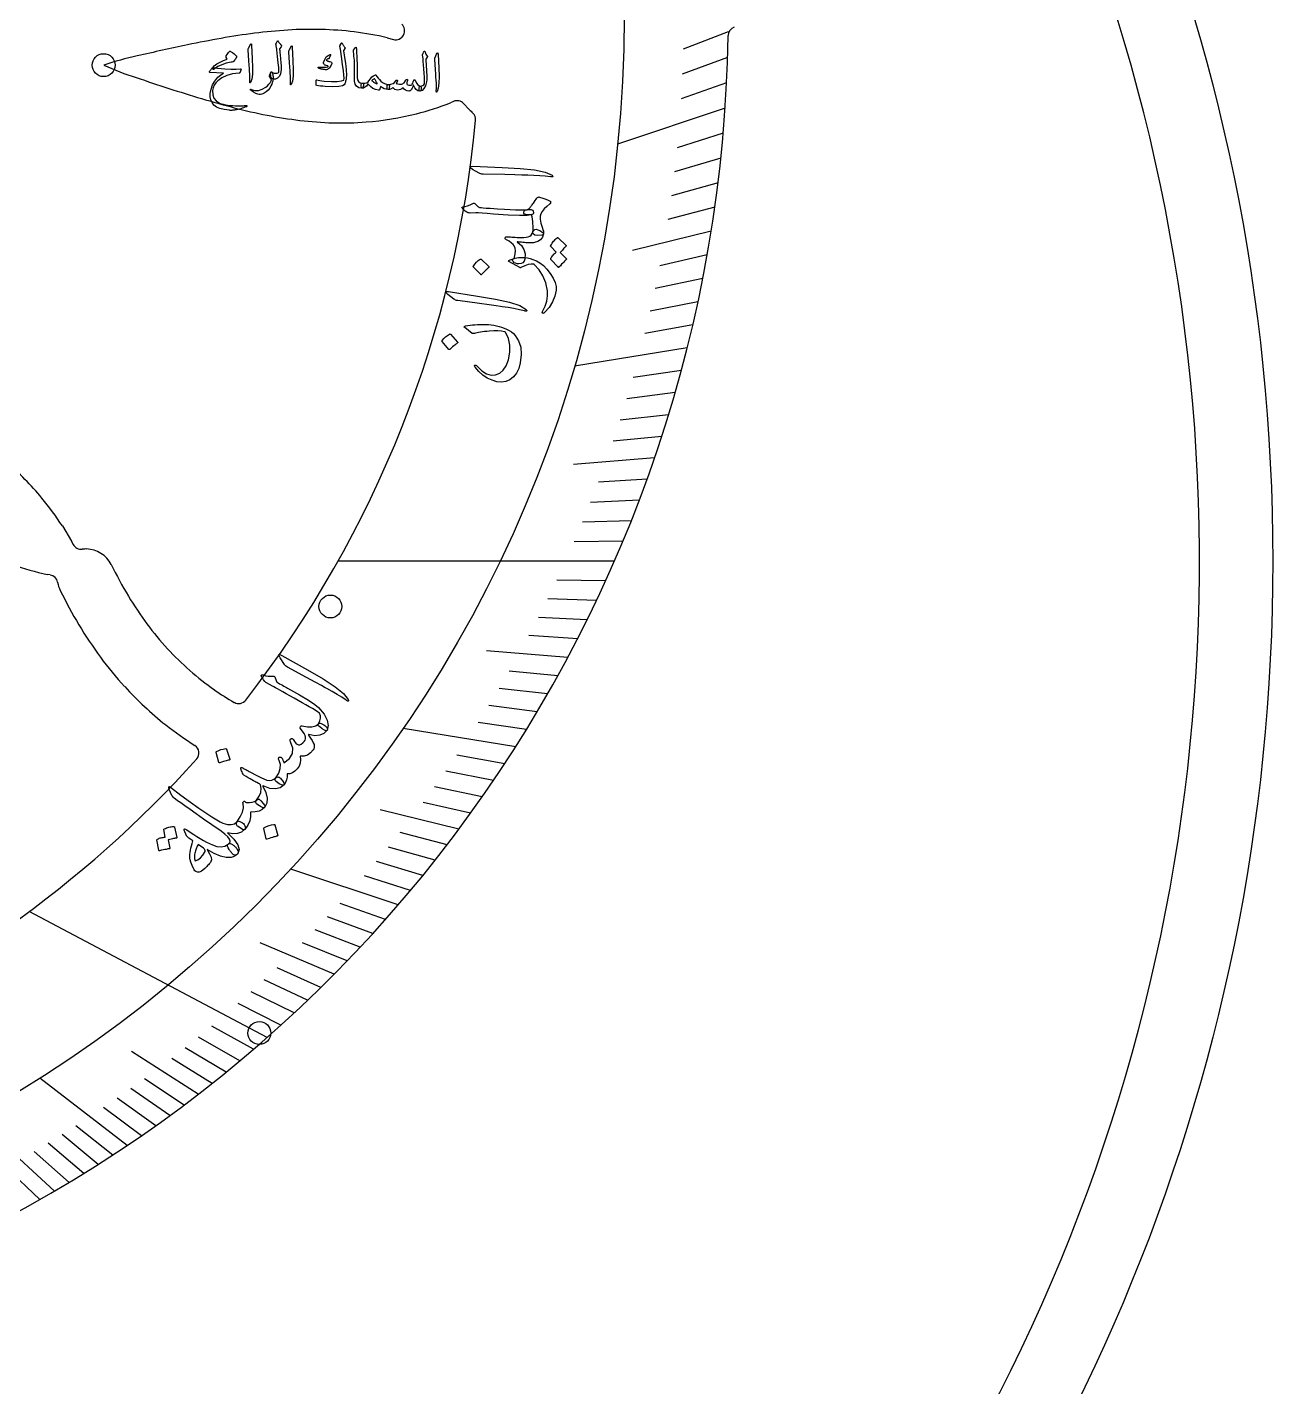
# Model space of a CAD drawing. Header units: millimetres. Extents: x -53 to 53, y -53 to 53.
# Drawn here: x 18.4 to 53.1, y -23.01 to 14.88 of the extents above; entities that cross this region are included whole.
import ezdxf

# ---------------------------------------------------------------- set-up
doc = ezdxf.new("R2010")
doc.units = ezdxf.units.MM
for name, color, linetype in [('CUT_INNER', 6, 'Continuous'), ('CUT_OUTER', 1, 'Continuous'), ('ENGRAVE', 7, 'Continuous'), ('ENGRAVE_FINE', 8, 'Continuous'), ('TEXT', 5, 'Continuous')]:
    doc.layers.add(name, color=color, linetype=linetype)

msp = doc.modelspace()

# ---------------------------------------------------------------- linework, layer by layer
at = {"layer": 'CUT_INNER'}
for points in [[(28.426, 14.585), (28.599, 14.54)], [(30.271, 12.811), (30.187, 12.773)], [(30.712, 12.585), (30.556, 12.753)], [(19.376, 0.98), (19.629, 0.559), (19.633, 0.55), (19.675, 0.467)], [(19.04, -0.387), (18.949, -0.372)], [(20.737, -0.093), (20.74, -0.098)]]:
    msp.add_lwpolyline(points, dxfattribs=at)
for centre, radius, start, end in [((0, 0), 51.057, 323.7898, 61.4376), ((26.512, 0.871), 13.955, 93.4914, 97.3255), ((26.329, 3.851), 10.97, 88.6444, 93.4829), ((26.364, 5.461), 9.359, 82.9674, 88.6271), ((28.663, 14.781), 0.25, 255.1087, 48.1076), ((38.173, 14.643), 0.25, 107.817, 179.1211), ((0, 15.173), 37.926, 288.9987, 359.2044), ((29.277, -16.24), 31.292, 100.0794, 101.8213), ((27.227, -4.692), 19.564, 97.3254, 100.0876), ((26.456, 6.232), 8.583, 76.7257, 82.946), ((23.12, 6.167), 8.083, 101.8224, 108.711), ((35.339, -45.262), 60.941, 101.81004, 103.16031), ((23.855, 21.179), 8.074, 245.6621, 252.5489), ((43.447, 78.376), 68.531, 251.26333, 252.06606), ((35.347, 53.231), 42.114, 252.0159, 253.3111), ((30.236, 36.159), 24.293, 253.297, 255.5292), ((28.244, 28.437), 16.319, 255.5252, 258.8161), ((27.366, 19.906), 7.67, 284.1376, 291.5788), ((30.373, 12.583), 0.25, 43.0183, 114.0992), ((32.382, 14.201), 2.323, 224.0562, 227.4805), ((0.002, 15.173), 31.021, 322.1217, 354.6563), ((27.455, 24.45), 12.254, 258.8201, 263.1619), ((27.189, 22.257), 10.045, 263.1748, 268.4432), ((27.155, 21.107), 8.895, 268.4635, 274.4295), ((27.195, 20.568), 8.354, 274.4399, 284.1665), ((30.639, 12.308), 0.25, 354.5508, 46.3776), ((12.3, -3.647), 8.457, 39.729, 49.2424), ((12.577, -3.416), 8.096, 32.8832, 39.7278), ((19.898, 0.579), 0.25, 206.5258, 277.4297), ((20.026, -0.316), 0.654, 87.9401, 98.402), ((20.029, -0.459), 0.797, 27.3618, 88.5431), ((20.567, 7.126), 7.67, 250.3876, 257.8288), ((30.681, 4.71), 11.042, 205.8092, 210.9877), ((18.998, -0.634), 0.25, 10.2422, 80.3492), ((20.037, -0.456), 0.804, 189.5225, 206.7954), ((30.457, 4.581), 12.378, 205.8664, 210.8999), ((29.408, 3.951), 9.56, 211.0166, 216.6079), ((29.43, 3.965), 11.18, 210.8931, 216.4598), ((28.685, 3.415), 8.661, 216.6163, 222.556), ((28.178, 2.942), 7.967, 222.5151, 235.0207), ((28.7, 3.428), 10.274, 216.4672, 222.3855), ((28.232, 2.998), 9.638, 222.3794, 231.683), ((27.187, 1.455), 6.181, 234.6418, 240.7155), ((24.29, -3.72), 0.25, 239.7107, 322.207), ((27.911, 2.588), 9.117, 231.6631, 237.9306), ((22.933, -5.347), 0.25, 318.3398, 56.5835), ((0, 15.173), 31.023, 266.4023, 318.179)]:
    msp.add_arc(centre, radius, start, end, dxfattribs=at)
at = {"layer": 'CUT_OUTER'}
msp.add_circle((0, 0), 53.1, dxfattribs=at)
at = {"layer": 'ENGRAVE'}
for points in [[(37.84, 12.623), (34.847, 11.624)], [(36.786, 5.945), (33.647, 5.437)], [(34.759, 0), (27.059, 0)], [(32.007, -5.172), (28.867, -4.665)], [(28.731, -9.584), (25.737, -8.585)], [(25.084, -13.273), (18.454, -9.764)], [(21.18, -16.288), (18.745, -14.415)]]:
    msp.add_lwpolyline(points, dxfattribs=at)
for centre, radius in [((0, 15.174), 35.027), ((20.526, 13.823), 0.319), ((26.845, -1.265), 0.319), ((24.865, -13.154), 0.319)]:
    msp.add_circle(centre, radius, dxfattribs=at)
at = {"layer": 'ENGRAVE_FINE'}
for points in [[(37.924, 14.753), (36.673, 14.267)], [(37.909, 14.037), (36.649, 13.57)], [(37.881, 13.327), (36.612, 12.88)], [(37.787, 11.924), (36.501, 11.519)], [(37.721, 11.233), (36.428, 10.848)], [(37.643, 10.547), (36.343, 10.183)], [(37.553, 9.869), (36.246, 9.525)], [(37.453, 9.197), (35.258, 8.658)], [(37.34, 8.532), (36.021, 8.231)], [(37.217, 7.875), (35.892, 7.594)], [(37.084, 7.224), (35.754, 6.965)], [(36.94, 6.581), (35.605, 6.343)], [(36.623, 5.316), (35.279, 5.121)], [(36.45, 4.695), (35.103, 4.521)], [(36.268, 4.081), (34.918, 3.929)], [(36.077, 3.475), (34.724, 3.345)], [(35.877, 2.877), (33.614, 2.695)], [(35.669, 2.286), (34.313, 2.199)], [(35.453, 1.703), (34.095, 1.638)], [(35.229, 1.127), (33.87, 1.084)], [(34.998, 0.56), (33.638, 0.538)], [(34.512, -0.552), (33.153, -0.53)], [(34.259, -1.096), (32.9, -1.053)], [(33.999, -1.633), (32.641, -1.568)], [(33.733, -2.162), (32.376, -2.075)], [(33.46, -2.683), (31.196, -2.501)], [(33.181, -3.196), (31.828, -3.066)], [(32.896, -3.702), (31.546, -3.55)], [(32.605, -4.2), (31.258, -4.026)], [(32.309, -4.69), (30.965, -4.495)], [(31.7, -5.647), (30.365, -5.409)], [(31.388, -6.114), (30.058, -5.855)], [(31.071, -6.574), (29.746, -6.294)], [(30.75, -7.027), (29.43, -6.725)], [(30.424, -7.471), (28.23, -6.932)], [(30.094, -7.909), (28.786, -7.565)], [(29.759, -8.338), (28.459, -7.974)], [(29.42, -8.761), (28.127, -8.376)], [(29.078, -9.176), (27.792, -8.77)], [(28.381, -9.985), (27.112, -9.538)], [(28.027, -10.378), (26.767, -9.911)], [(27.67, -10.764), (26.419, -10.277)], [(26.946, -11.516), (24.889, -10.636)], [(27.31, -11.143), (26.068, -10.637)], [(26.579, -11.881), (25.358, -11.335)], [(26.21, -12.239), (24.999, -11.674)], [(25.837, -12.591), (24.637, -12.006)], [(25.462, -12.935), (24.273, -12.331)], [(24.704, -13.604), (23.539, -12.962)], [(23.936, -14.246), (22.796, -13.567)], [(24.321, -13.928), (23.168, -13.268)], [(23.158, -14.861), (21.3, -13.669)], [(23.548, -14.557), (22.422, -13.86)], [(22.373, -15.451), (21.288, -14.702)], [(22.767, -15.159), (21.667, -14.428)], [(21.977, -15.736), (20.906, -14.97)], [(21.579, -16.015), (20.524, -15.232)], [(20.779, -16.554), (19.754, -15.737)], [(19.158, -17.558), (17.556, -16.09)], [(19.972, -17.068), (18.978, -16.219)], [(20.376, -16.814), (19.367, -15.981)], [(19.566, -17.316), (18.589, -16.452)], [(18.749, -17.794), (17.806, -16.899)]]:
    msp.add_lwpolyline(points, dxfattribs=at)
at = {"layer": 'TEXT'}
for points in [[(24.605, 14.381), (24.621, 14.409), (24.634, 14.418), (24.642, 14.409), (24.647, 14.382), (24.664, 13.997), (24.674, 13.761), (24.67, 13.573), (24.651, 13.433), (24.618, 13.341), (24.612, 13.334), (24.608, 13.33), (24.603, 13.329), (24.6, 13.333), (24.598, 13.337), (24.596, 13.343), (24.595, 13.351), (24.595, 13.359), (24.599, 13.427), (24.599, 13.499), (24.596, 13.575), (24.591, 13.656), (24.59, 13.677), (24.587, 13.734), (24.581, 13.826), (24.573, 13.954), (24.552, 14.239), (24.552, 14.254), (24.554, 14.268), (24.557, 14.281), (24.561, 14.292)], [(25.377, 14.504), (25.381, 14.503), (25.384, 14.501), (25.387, 14.497), (25.389, 14.491), (25.392, 14.482), (25.399, 14.471), (25.408, 14.457), (25.421, 14.441), (25.428, 14.432), (25.435, 14.424), (25.442, 14.415), (25.449, 14.407), (25.456, 14.4), (25.462, 14.393), (25.469, 14.386), (25.476, 14.38), (25.482, 14.372), (25.483, 14.362), (25.48, 14.35), (25.472, 14.336), (25.428, 14.277), (25.43, 14.256), (25.431, 14.23), (25.434, 14.2), (25.438, 14.164), (25.442, 14.124), (25.446, 14.078), (25.451, 14.028), (25.456, 13.972), (25.461, 13.917), (25.465, 13.866), (25.468, 13.819), (25.47, 13.777), (25.47, 13.739), (25.47, 13.706), (25.469, 13.677), (25.467, 13.652), (25.449, 13.568), (25.418, 13.504), (25.372, 13.459), (25.313, 13.434), (25.304, 13.431), (25.295, 13.43), (25.286, 13.428), (25.278, 13.428), (25.27, 13.428), (25.262, 13.428), (25.255, 13.428), (25.247, 13.429), (25.227, 13.437), (25.211, 13.453), (25.197, 13.478), (25.187, 13.512), (25.181, 13.548), (25.179, 13.579), (25.181, 13.607), (25.187, 13.63), (25.189, 13.634), (25.191, 13.636), (25.194, 13.638), (25.197, 13.639), (25.2, 13.638), (25.203, 13.637), (25.206, 13.635), (25.209, 13.632), (25.228, 13.617), (25.251, 13.607), (25.277, 13.6), (25.306, 13.597), (25.336, 13.599), (25.364, 13.604), (25.388, 13.612), (25.409, 13.623), (25.409, 13.671), (25.404, 13.759), (25.391, 13.889), (25.372, 14.061), (25.351, 14.252), (25.348, 14.277), (25.344, 14.301), (25.34, 14.323), (25.336, 14.345), (25.334, 14.355), (25.332, 14.365), (25.331, 14.374), (25.329, 14.382), (25.329, 14.389), (25.328, 14.395), (25.327, 14.399), (25.327, 14.403), (25.326, 14.411), (25.327, 14.419), (25.328, 14.425), (25.331, 14.431), (25.366, 14.497), (25.368, 14.5), (25.371, 14.502), (25.374, 14.504), (25.377, 14.504)], [(27.172, 14.43), (27.18, 14.413), (27.189, 14.396), (27.198, 14.381), (27.207, 14.366), (27.216, 14.353), (27.227, 14.34), (27.238, 14.328), (27.25, 14.316), (27.254, 14.31), (27.255, 14.303), (27.253, 14.296), (27.248, 14.287), (27.218, 14.241), (27.215, 14.236), (27.213, 14.232), (27.211, 14.229), (27.211, 14.226), (27.23, 14.098), (27.247, 13.982), (27.261, 13.879), (27.272, 13.788), (27.281, 13.71), (27.286, 13.644), (27.289, 13.591), (27.289, 13.55), (27.285, 13.473), (27.282, 13.449), (27.279, 13.425), (27.274, 13.401), (27.268, 13.376), (27.26, 13.352), (27.252, 13.328), (27.242, 13.303), (27.23, 13.279), (27.181, 13.244), (27.076, 13.224), (26.915, 13.219), (26.698, 13.228), (26.63, 13.234), (26.568, 13.241), (26.51, 13.249), (26.458, 13.258), (26.453, 13.261), (26.45, 13.264), (26.448, 13.268), (26.448, 13.273), (26.448, 13.297), (26.448, 13.319), (26.448, 13.339), (26.448, 13.356), (26.448, 13.372), (26.449, 13.386), (26.45, 13.398), (26.451, 13.408), (26.452, 13.413), (26.454, 13.417), (26.458, 13.417), (26.463, 13.415), (26.499, 13.402), (26.545, 13.392), (26.603, 13.384), (26.671, 13.378), (26.875, 13.368), (27.034, 13.37), (27.15, 13.384), (27.222, 13.409), (27.225, 13.457), (27.219, 13.543), (27.206, 13.67), (27.185, 13.835), (27.163, 14.001), (27.146, 14.127), (27.134, 14.212), (27.126, 14.257), (27.124, 14.269), (27.121, 14.28), (27.119, 14.291), (27.117, 14.301), (27.116, 14.31), (27.114, 14.318), (27.112, 14.325), (27.111, 14.331), (27.109, 14.344), (27.109, 14.357), (27.112, 14.368), (27.116, 14.38), (27.149, 14.437), (27.152, 14.441), (27.154, 14.444), (27.157, 14.445), (27.16, 14.445), (27.164, 14.443), (27.167, 14.439), (27.17, 14.435), (27.172, 14.43)], [(24.078, 13.903), (23.94, 13.875), (23.817, 13.835), (23.71, 13.783), (23.618, 13.721), (23.604, 13.711), (23.591, 13.706), (23.579, 13.705), (23.569, 13.709), (23.557, 13.725), (23.56, 13.745), (23.577, 13.771), (23.609, 13.803), (23.684, 13.859), (23.769, 13.909), (23.865, 13.952), (23.971, 13.989), (23.944, 14.034), (23.939, 14.045), (23.936, 14.056), (23.937, 14.067), (23.941, 14.078), (23.964, 14.119), (23.985, 14.152), (24.004, 14.178), (24.021, 14.198), (24.031, 14.207), (24.041, 14.211), (24.051, 14.211), (24.06, 14.207), (24.114, 14.173), (24.159, 14.142), (24.195, 14.113), (24.222, 14.086), (24.227, 14.078), (24.229, 14.067), (24.228, 14.055), (24.224, 14.04), (24.213, 14.018), (24.196, 13.991), (24.172, 13.96), (24.142, 13.924), (24.134, 13.919), (24.121, 13.914), (24.102, 13.909), (24.078, 13.903)], [(25.738, 14.325), (25.754, 14.353), (25.767, 14.363), (25.776, 14.354), (25.78, 14.326), (25.797, 13.941), (25.807, 13.705), (25.803, 13.517), (25.784, 13.377), (25.751, 13.285), (25.746, 13.278), (25.741, 13.274), (25.737, 13.274), (25.733, 13.277), (25.731, 13.282), (25.729, 13.288), (25.729, 13.295), (25.729, 13.304), (25.732, 13.371), (25.732, 13.443), (25.73, 13.52), (25.724, 13.6), (25.723, 13.621), (25.72, 13.678), (25.714, 13.771), (25.706, 13.899), (25.686, 14.183), (25.686, 14.198), (25.687, 14.212), (25.69, 14.225), (25.694, 14.236)], [(26.842, 14.12), (26.845, 14.12), (26.848, 14.118), (26.849, 14.116), (26.851, 14.114), (26.852, 14.111), (26.852, 14.108), (26.851, 14.106), (26.851, 14.103), (26.814, 14.021), (26.809, 14.013), (26.805, 14.007), (26.8, 14.003), (26.795, 14), (26.776, 13.996), (26.758, 13.989), (26.744, 13.981), (26.733, 13.97), (26.73, 13.965), (26.733, 13.959), (26.741, 13.952), (26.753, 13.944), (26.762, 13.941), (26.771, 13.938), (26.78, 13.935), (26.79, 13.932), (26.8, 13.929), (26.81, 13.926), (26.821, 13.924), (26.832, 13.922), (26.871, 13.903), (26.882, 13.869), (26.865, 13.818), (26.821, 13.752), (26.803, 13.732), (26.785, 13.717), (26.769, 13.706), (26.753, 13.7), (26.735, 13.697), (26.711, 13.697), (26.68, 13.699), (26.643, 13.704), (26.624, 13.707), (26.606, 13.71), (26.589, 13.714), (26.573, 13.718), (26.558, 13.723), (26.544, 13.727), (26.531, 13.732), (26.519, 13.737), (26.512, 13.741), (26.507, 13.746), (26.504, 13.752), (26.503, 13.758), (26.504, 13.764), (26.507, 13.768), (26.512, 13.771), (26.519, 13.771), (26.541, 13.771), (26.566, 13.771), (26.594, 13.771), (26.624, 13.771), (26.681, 13.77), (26.726, 13.771), (26.759, 13.774), (26.778, 13.78), (26.781, 13.782), (26.782, 13.784), (26.783, 13.787), (26.782, 13.791), (26.781, 13.793), (26.778, 13.796), (26.775, 13.798), (26.77, 13.8), (26.725, 13.813), (26.706, 13.819), (26.691, 13.827), (26.677, 13.836), (26.667, 13.847), (26.659, 13.859), (26.654, 13.872), (26.653, 13.885), (26.656, 13.898), (26.689, 13.985), (26.73, 14.051), (26.782, 14.096), (26.842, 14.12)], [(27.546, 14.315), (27.549, 14.319), (27.552, 14.322), (27.555, 14.323), (27.557, 14.323), (27.561, 14.321), (27.564, 14.315), (27.566, 14.304), (27.568, 14.29), (27.575, 14.172), (27.581, 14.064), (27.584, 13.964), (27.585, 13.874), (27.585, 13.796), (27.585, 13.727), (27.585, 13.665), (27.586, 13.612), (27.586, 13.567), (27.586, 13.529), (27.586, 13.5), (27.586, 13.479), (27.597, 13.415), (27.625, 13.367), (27.671, 13.334), (27.735, 13.318), (27.753, 13.312), (27.764, 13.301), (27.768, 13.284), (27.765, 13.26), (27.756, 13.224), (27.747, 13.198), (27.737, 13.182), (27.728, 13.177), (27.638, 13.194), (27.573, 13.233), (27.534, 13.294), (27.519, 13.379), (27.518, 13.419), (27.517, 13.459), (27.517, 13.499), (27.516, 13.54), (27.516, 13.58), (27.517, 13.62), (27.517, 13.661), (27.517, 13.702), (27.518, 13.779), (27.517, 13.849), (27.515, 13.911), (27.511, 13.966), (27.506, 14.018), (27.5, 14.075), (27.493, 14.134), (27.485, 14.197), (27.484, 14.208), (27.485, 14.218), (27.488, 14.228), (27.492, 14.236)], [(29.416, 14.129), (29.427, 14.154), (29.436, 14.173), (29.443, 14.188), (29.447, 14.198), (29.45, 14.204), (29.454, 14.208), (29.458, 14.21), (29.463, 14.211), (29.469, 14.21), (29.474, 14.207), (29.477, 14.201), (29.48, 14.194), (29.491, 14.16), (29.505, 14.129), (29.522, 14.102), (29.541, 14.077), (29.547, 14.069), (29.548, 14.061), (29.545, 14.051), (29.538, 14.041), (29.501, 13.994), (29.503, 13.973), (29.504, 13.951), (29.505, 13.93), (29.507, 13.909), (29.508, 13.889), (29.509, 13.869), (29.511, 13.85), (29.512, 13.831), (29.525, 13.654), (29.532, 13.517), (29.532, 13.417), (29.525, 13.357), (29.49, 13.248), (29.448, 13.169), (29.397, 13.119), (29.34, 13.098), (29.338, 13.098), (29.337, 13.098), (29.335, 13.098), (29.334, 13.098), (29.325, 13.108), (29.32, 13.128), (29.319, 13.16), (29.321, 13.203), (29.324, 13.218), (29.329, 13.229), (29.336, 13.236), (29.347, 13.239), (29.387, 13.245), (29.421, 13.258), (29.448, 13.277), (29.469, 13.303), (29.469, 13.336), (29.469, 13.373), (29.467, 13.415), (29.465, 13.462), (29.462, 13.513), (29.458, 13.568), (29.454, 13.627), (29.449, 13.69), (29.444, 13.752), (29.44, 13.808), (29.436, 13.857), (29.433, 13.901), (29.429, 13.938), (29.427, 13.968), (29.425, 13.993), (29.424, 14.011), (29.413, 14.101), (29.413, 14.109), (29.413, 14.117), (29.414, 14.123), (29.416, 14.129)], [(29.804, 14.125), (29.82, 14.153), (29.833, 14.163), (29.841, 14.154), (29.846, 14.126), (29.863, 13.742), (29.873, 13.505), (29.869, 13.317), (29.85, 13.178), (29.817, 13.086), (29.811, 13.078), (29.807, 13.074), (29.803, 13.074), (29.799, 13.077), (29.797, 13.082), (29.795, 13.088), (29.794, 13.095), (29.794, 13.104), (29.798, 13.172), (29.798, 13.244), (29.796, 13.32), (29.79, 13.4), (29.789, 13.421), (29.786, 13.478), (29.78, 13.571), (29.772, 13.699), (29.752, 13.984), (29.752, 13.999), (29.753, 14.013), (29.756, 14.025), (29.76, 14.037)], [(23.7, 13.74), (23.901, 13.723), (24.074, 13.714), (24.221, 13.712), (24.34, 13.718), (24.344, 13.719), (24.347, 13.718), (24.35, 13.717), (24.352, 13.715), (24.353, 13.713), (24.354, 13.71), (24.354, 13.707), (24.354, 13.704), (24.35, 13.689), (24.346, 13.677), (24.343, 13.665), (24.339, 13.654), (24.336, 13.645), (24.333, 13.636), (24.33, 13.629), (24.328, 13.623), (24.322, 13.614), (24.316, 13.607), (24.309, 13.603), (24.302, 13.601), (24.119, 13.577), (23.96, 13.534), (23.823, 13.47), (23.708, 13.387), (23.649, 13.326), (23.605, 13.261), (23.577, 13.191), (23.563, 13.117), (23.567, 12.999), (23.6, 12.902), (23.663, 12.825), (23.756, 12.768), (23.805, 12.749), (23.858, 12.734), (23.917, 12.72), (23.98, 12.71), (24.049, 12.701), (24.122, 12.695), (24.2, 12.691), (24.283, 12.69), (24.313, 12.69), (24.342, 12.691), (24.371, 12.691), (24.399, 12.692), (24.426, 12.693), (24.453, 12.695), (24.478, 12.696), (24.503, 12.698), (24.511, 12.698), (24.516, 12.696), (24.519, 12.691), (24.52, 12.685), (24.519, 12.677), (24.517, 12.671), (24.514, 12.667), (24.509, 12.665), (24.464, 12.648), (24.422, 12.633), (24.381, 12.62), (24.344, 12.609), (24.308, 12.599), (24.276, 12.59), (24.246, 12.583), (24.218, 12.577), (24.193, 12.573), (24.168, 12.57), (24.143, 12.567), (24.12, 12.565), (24.097, 12.563), (24.074, 12.563), (24.053, 12.563), (24.031, 12.565), (23.886, 12.583), (23.766, 12.614), (23.67, 12.656), (23.6, 12.711), (23.549, 12.778), (23.515, 12.854), (23.498, 12.941), (23.498, 13.037), (23.519, 13.156), (23.562, 13.27), (23.625, 13.38), (23.71, 13.484), (23.742, 13.516), (23.779, 13.546), (23.82, 13.574), (23.864, 13.601), (23.486, 13.622), (23.477, 13.627), (23.474, 13.634), (23.476, 13.644), (23.483, 13.657), (23.497, 13.676), (23.509, 13.693), (23.52, 13.707), (23.53, 13.72), (23.539, 13.732), (23.546, 13.74), (23.552, 13.747), (23.557, 13.752), (23.567, 13.752), (23.594, 13.751), (23.639, 13.747), (23.7, 13.74)], [(25.21, 13.632), (25.222, 13.613), (25.231, 13.59), (25.238, 13.564), (25.243, 13.534), (25.246, 13.504), (25.247, 13.472), (25.246, 13.44), (25.243, 13.408), (25.237, 13.375), (25.226, 13.337), (25.209, 13.295), (25.188, 13.247), (25.152, 13.183), (25.108, 13.127), (25.057, 13.08), (24.998, 13.042), (24.966, 13.027), (24.933, 13.016), (24.898, 13.009), (24.863, 13.006), (24.82, 13.013), (24.766, 13.035), (24.7, 13.072), (24.623, 13.123), (24.618, 13.127), (24.615, 13.132), (24.614, 13.137), (24.614, 13.142), (24.616, 13.147), (24.62, 13.149), (24.626, 13.149), (24.633, 13.148), (24.74, 13.119), (24.844, 13.12), (24.945, 13.15), (25.044, 13.209), (25.089, 13.247), (25.128, 13.289), (25.163, 13.334), (25.193, 13.383), (25.197, 13.392), (25.199, 13.401), (25.2, 13.411), (25.198, 13.422), (25.194, 13.437), (25.184, 13.455), (25.168, 13.476), (25.146, 13.5), (25.144, 13.504), (25.143, 13.508), (25.143, 13.514), (25.145, 13.521), (25.188, 13.63), (25.19, 13.634), (25.192, 13.636), (25.195, 13.638), (25.198, 13.639), (25.202, 13.638), (25.205, 13.637), (25.208, 13.634), (25.21, 13.632)], [(28.096, 13.551), (28.1, 13.552), (28.104, 13.552), (28.107, 13.55), (28.11, 13.547), (28.138, 13.504), (28.171, 13.462), (28.209, 13.421), (28.252, 13.38), (28.299, 13.344), (28.35, 13.315), (28.404, 13.295), (28.46, 13.282), (28.473, 13.279), (28.482, 13.271), (28.487, 13.258), (28.488, 13.242), (28.484, 13.197), (28.477, 13.166), (28.467, 13.147), (28.453, 13.142), (28.4, 13.149), (28.346, 13.166), (28.292, 13.194), (28.237, 13.231), (28.231, 13.192), (28.225, 13.163), (28.219, 13.143), (28.213, 13.133), (28.206, 13.128), (28.199, 13.124), (28.191, 13.122), (28.183, 13.122), (28.099, 13.141), (28.024, 13.176), (27.957, 13.226), (27.898, 13.291), (27.896, 13.294), (27.893, 13.294), (27.89, 13.293), (27.887, 13.29), (27.846, 13.241), (27.805, 13.205), (27.766, 13.184), (27.728, 13.177), (27.72, 13.179), (27.714, 13.184), (27.709, 13.192), (27.706, 13.204), (27.701, 13.236), (27.7, 13.264), (27.704, 13.286), (27.712, 13.303), (27.718, 13.31), (27.724, 13.315), (27.73, 13.317), (27.735, 13.318), (27.802, 13.321), (27.855, 13.333), (27.893, 13.354), (27.919, 13.384), (27.958, 13.445), (28.001, 13.494), (28.047, 13.529), (28.096, 13.551)], [(28.084, 13.436), (28.082, 13.438), (28.08, 13.439), (28.077, 13.44), (28.073, 13.439), (28.051, 13.434), (28.032, 13.426), (28.017, 13.416), (28.004, 13.403), (28.001, 13.399), (28, 13.394), (28.001, 13.39), (28.005, 13.386), (28.019, 13.374), (28.033, 13.363), (28.049, 13.352), (28.064, 13.342), (28.081, 13.332), (28.099, 13.323), (28.117, 13.315), (28.136, 13.308), (28.14, 13.306), (28.144, 13.306), (28.147, 13.306), (28.149, 13.307), (28.15, 13.309), (28.149, 13.311), (28.148, 13.314), (28.145, 13.317), (28.138, 13.328), (28.131, 13.341), (28.123, 13.355), (28.115, 13.369), (28.107, 13.384), (28.099, 13.401), (28.092, 13.418), (28.084, 13.436)], [(28.664, 13.385), (28.67, 13.393), (28.675, 13.4), (28.681, 13.405), (28.687, 13.408), (28.694, 13.409), (28.699, 13.407), (28.704, 13.404), (28.709, 13.399), (28.712, 13.392), (28.712, 13.383), (28.71, 13.374), (28.706, 13.363), (28.702, 13.357), (28.699, 13.352), (28.696, 13.346), (28.693, 13.34), (28.689, 13.334), (28.686, 13.328), (28.682, 13.322), (28.678, 13.316), (28.765, 13.289), (28.838, 13.295), (28.899, 13.333), (28.947, 13.404), (28.953, 13.412), (28.958, 13.419), (28.963, 13.424), (28.969, 13.427), (28.975, 13.428), (28.981, 13.427), (28.986, 13.424), (28.99, 13.419), (28.994, 13.413), (28.995, 13.406), (28.994, 13.397), (28.991, 13.388), (28.981, 13.365), (28.975, 13.346), (28.972, 13.33), (28.971, 13.318), (28.976, 13.301), (28.987, 13.287), (29.004, 13.275), (29.027, 13.267), (29.052, 13.263), (29.074, 13.263), (29.093, 13.268), (29.109, 13.279), (29.123, 13.296), (29.137, 13.322), (29.151, 13.358), (29.165, 13.403), (29.167, 13.408), (29.171, 13.412), (29.177, 13.414), (29.184, 13.415), (29.192, 13.413), (29.198, 13.411), (29.203, 13.406), (29.206, 13.401), (29.233, 13.335), (29.266, 13.286), (29.304, 13.254), (29.348, 13.239), (29.357, 13.234), (29.364, 13.225), (29.37, 13.212), (29.373, 13.194), (29.375, 13.174), (29.374, 13.156), (29.372, 13.14), (29.368, 13.127), (29.362, 13.114), (29.356, 13.105), (29.349, 13.1), (29.341, 13.098), (29.282, 13.111), (29.232, 13.142), (29.192, 13.193), (29.161, 13.262), (29.16, 13.266), (29.158, 13.267), (29.156, 13.266), (29.154, 13.262), (29.137, 13.219), (29.121, 13.183), (29.107, 13.155), (29.094, 13.135), (29.08, 13.121), (29.065, 13.111), (29.049, 13.105), (29.031, 13.102), (28.979, 13.108), (28.935, 13.126), (28.898, 13.154), (28.868, 13.193), (28.834, 13.164), (28.797, 13.143), (28.758, 13.131), (28.715, 13.129), (28.674, 13.135), (28.638, 13.148), (28.609, 13.168), (28.585, 13.196), (28.552, 13.171), (28.519, 13.154), (28.486, 13.144), (28.452, 13.142), (28.439, 13.149), (28.429, 13.169), (28.423, 13.202), (28.421, 13.248), (28.423, 13.262), (28.43, 13.273), (28.442, 13.279), (28.459, 13.283), (28.53, 13.29), (28.588, 13.31), (28.633, 13.341), (28.664, 13.385)], [(30.805, 10.918), (30.748, 10.957), (30.73, 10.984), (30.751, 10.999), (30.81, 11.004), (31.631, 10.969), (32.135, 10.947), (32.534, 10.905), (32.829, 10.841), (33.018, 10.753), (33.032, 10.74), (33.04, 10.729), (33.04, 10.72), (33.033, 10.713), (33.022, 10.709), (33.009, 10.706), (32.993, 10.706), (32.975, 10.708), (32.831, 10.727), (32.678, 10.741), (32.516, 10.749), (32.344, 10.753), (32.299, 10.755), (32.178, 10.758), (31.98, 10.763), (31.706, 10.771), (31.097, 10.784), (31.065, 10.787), (31.036, 10.793), (31.009, 10.801), (30.986, 10.812)], [(31.294, 9.833), (31.504, 9.818), (31.692, 9.806), (31.857, 9.797), (31.998, 9.79), (32.115, 9.787), (32.209, 9.786), (32.28, 9.788), (32.327, 9.793), (32.387, 9.801), (32.436, 9.797), (32.472, 9.78), (32.496, 9.751), (32.506, 9.718), (32.502, 9.691), (32.483, 9.669), (32.449, 9.653), (32.327, 9.636), (32.109, 9.633), (31.795, 9.645), (31.384, 9.673), (31.208, 9.688), (31.068, 9.7), (30.962, 9.707), (30.892, 9.71), (30.735, 9.702), (30.707, 9.703), (30.683, 9.706), (30.662, 9.712), (30.643, 9.722), (30.601, 9.757), (30.568, 9.784), (30.545, 9.804), (30.531, 9.816), (30.512, 9.838), (30.507, 9.855), (30.515, 9.867), (30.538, 9.872), (30.599, 9.879), (30.666, 9.898), (30.737, 9.928), (30.812, 9.97), (30.827, 9.978), (30.841, 9.98), (30.854, 9.977), (30.866, 9.968), (30.88, 9.954), (30.893, 9.942), (30.905, 9.93), (30.917, 9.919), (30.927, 9.908), (30.937, 9.899), (30.945, 9.89), (30.953, 9.882), (30.966, 9.87), (30.98, 9.861), (30.994, 9.855), (31.009, 9.852), (31.042, 9.851), (31.1, 9.848), (31.184, 9.841), (31.294, 9.833)], [(32.233, 9.7), (32.236, 9.739), (32.251, 9.768), (32.278, 9.786), (32.317, 9.794), (32.336, 9.798), (32.355, 9.807), (32.376, 9.823), (32.396, 9.846), (32.408, 9.86), (32.42, 9.876), (32.434, 9.893), (32.449, 9.912), (32.465, 9.932), (32.482, 9.954), (32.499, 9.978), (32.517, 10.003), (32.549, 10.05), (32.576, 10.087), (32.598, 10.114), (32.614, 10.131), (32.628, 10.142), (32.641, 10.148), (32.654, 10.15), (32.667, 10.146), (32.764, 10.117), (32.846, 10.089), (32.914, 10.062), (32.968, 10.035), (32.974, 10.029), (32.978, 10.021), (32.98, 10.011), (32.979, 9.999), (32.976, 9.983), (32.972, 9.971), (32.968, 9.962), (32.962, 9.956), (32.871, 9.884), (32.798, 9.814), (32.742, 9.747), (32.704, 9.682), (32.687, 9.613), (32.688, 9.527), (32.708, 9.423), (32.747, 9.303), (32.766, 9.244), (32.778, 9.194), (32.783, 9.153), (32.782, 9.12), (32.776, 9.105), (32.766, 9.094), (32.75, 9.086), (32.73, 9.081), (32.618, 9.074), (32.54, 9.087), (32.496, 9.121), (32.486, 9.175), (32.49, 9.229), (32.491, 9.286), (32.49, 9.344), (32.487, 9.404), (32.481, 9.465), (32.472, 9.528), (32.461, 9.592), (32.446, 9.657), (32.354, 9.653), (32.288, 9.659), (32.248, 9.674), (32.233, 9.7)], [(31.711, 9.016), (31.72, 9.029), (31.733, 9.038), (31.75, 9.042), (31.771, 9.041), (31.785, 9.041), (31.806, 9.039), (31.832, 9.038), (31.863, 9.035), (31.9, 9.033), (31.942, 9.03), (31.99, 9.027), (32.043, 9.023), (32.144, 9.017), (32.229, 9.018), (32.298, 9.025), (32.352, 9.039), (32.396, 9.06), (32.433, 9.089), (32.463, 9.128), (32.486, 9.175), (32.51, 9.218), (32.541, 9.243), (32.58, 9.248), (32.626, 9.235), (32.697, 9.201), (32.747, 9.171), (32.775, 9.146), (32.782, 9.123), (32.752, 9.028), (32.7, 8.955), (32.626, 8.905), (32.532, 8.877), (32.503, 8.874), (32.472, 8.872), (32.44, 8.87), (32.406, 8.869), (32.37, 8.869), (32.332, 8.87), (32.291, 8.873), (32.249, 8.877), (32.208, 8.882), (32.172, 8.886), (32.14, 8.889), (32.113, 8.892), (32.09, 8.894), (32.073, 8.896), (32.062, 8.897), (32.056, 8.898), (32.053, 8.898), (32.051, 8.898), (32.05, 8.897), (32.05, 8.896), (32.052, 8.894), (32.054, 8.891), (32.058, 8.887), (32.063, 8.883), (32.168, 8.793), (32.236, 8.686), (32.266, 8.56), (32.258, 8.416), (32.239, 8.358), (32.206, 8.317), (32.158, 8.293), (32.097, 8.285), (32.044, 8.29), (32.001, 8.301), (31.966, 8.317), (31.942, 8.339), (31.926, 8.363), (31.92, 8.385), (31.923, 8.405), (31.935, 8.422), (31.95, 8.437), (31.962, 8.45), (31.969, 8.462), (31.973, 8.472), (31.996, 8.566), (32.003, 8.649), (31.994, 8.722), (31.968, 8.783), (31.94, 8.821), (31.891, 8.865), (31.822, 8.914), (31.733, 8.968), (31.719, 8.977), (31.71, 8.988), (31.708, 9.001), (31.711, 9.016)], [(32.984, 8.769), (32.98, 8.774), (32.979, 8.78), (32.98, 8.788), (32.982, 8.797), (33.001, 8.828), (33.02, 8.857), (33.041, 8.886), (33.062, 8.913), (33.085, 8.939), (33.109, 8.964), (33.135, 8.988), (33.162, 9.011), (33.17, 9.015), (33.178, 9.016), (33.185, 9.014), (33.193, 9.009), (33.411, 8.799), (33.414, 8.794), (33.412, 8.787), (33.407, 8.779), (33.399, 8.77), (33.391, 8.763), (33.381, 8.753), (33.367, 8.738), (33.35, 8.719), (33.33, 8.695), (33.306, 8.668), (33.278, 8.635), (33.246, 8.598), (33.414, 8.43), (33.418, 8.423), (33.418, 8.415), (33.413, 8.406), (33.404, 8.397), (33.395, 8.388), (33.382, 8.375), (33.365, 8.357), (33.343, 8.334), (33.317, 8.306), (33.286, 8.273), (33.251, 8.233), (33.21, 8.188), (33.204, 8.184), (33.199, 8.183), (33.194, 8.184), (33.19, 8.189), (32.986, 8.404), (32.983, 8.409), (32.981, 8.416), (32.982, 8.423), (32.985, 8.432), (32.999, 8.459), (33.015, 8.484), (33.032, 8.508), (33.051, 8.531), (33.07, 8.553), (33.09, 8.574), (33.112, 8.594), (33.133, 8.613)], [(30.829, 8.195), (30.826, 8.199), (30.825, 8.206), (30.825, 8.213), (30.828, 8.221), (30.867, 8.277), (30.912, 8.328), (30.961, 8.374), (31.015, 8.415), (31.022, 8.418), (31.029, 8.419), (31.036, 8.417), (31.041, 8.412), (31.256, 8.208), (31.261, 8.201), (31.261, 8.194), (31.256, 8.186), (31.246, 8.177), (31.238, 8.17), (31.225, 8.158), (31.207, 8.141), (31.185, 8.121), (31.159, 8.095), (31.128, 8.064), (31.092, 8.028), (31.052, 7.987), (31.046, 7.982), (31.04, 7.98), (31.035, 7.981), (31.031, 7.985)], [(32.809, 6.925), (32.8, 6.916), (32.791, 6.91), (32.782, 6.906), (32.773, 6.905), (32.767, 6.906), (32.761, 6.909), (32.755, 6.915), (32.75, 6.922), (32.747, 6.929), (32.748, 6.937), (32.75, 6.946), (32.755, 6.956), (32.828, 7.104), (32.874, 7.249), (32.895, 7.391), (32.89, 7.53), (32.843, 7.753), (32.765, 7.95), (32.659, 8.121), (32.524, 8.267), (32.521, 8.269), (32.519, 8.271), (32.517, 8.273), (32.515, 8.274), (32.514, 8.275), (32.512, 8.276), (32.51, 8.277), (32.509, 8.277), (32.441, 8.28), (32.358, 8.265), (32.26, 8.231), (32.146, 8.179), (32.139, 8.178), (32.134, 8.177), (32.129, 8.178), (32.126, 8.18), (31.813, 8.346), (31.803, 8.359), (31.815, 8.376), (31.85, 8.395), (31.907, 8.418), (31.992, 8.444), (32.082, 8.459), (32.178, 8.464), (32.281, 8.46), (32.338, 8.451), (32.407, 8.432), (32.488, 8.404), (32.582, 8.366), (32.68, 8.311), (32.778, 8.235), (32.875, 8.135), (32.971, 8.013), (33.053, 7.886), (33.107, 7.767), (33.135, 7.656), (33.136, 7.555), (33.099, 7.384), (33.033, 7.222), (32.936, 7.069), (32.809, 6.925)], [(30.118, 7.428), (30.066, 7.473), (30.05, 7.502), (30.073, 7.515), (30.133, 7.513), (30.944, 7.384), (31.442, 7.305), (31.834, 7.217), (32.119, 7.12), (32.297, 7.011), (32.31, 6.997), (32.316, 6.985), (32.315, 6.976), (32.307, 6.97), (32.296, 6.967), (32.283, 6.966), (32.267, 6.967), (32.249, 6.971), (32.109, 7.007), (31.958, 7.038), (31.798, 7.065), (31.627, 7.088), (31.583, 7.095), (31.463, 7.112), (31.267, 7.14), (30.995, 7.179), (30.392, 7.261), (30.361, 7.268), (30.332, 7.277), (30.307, 7.288), (30.285, 7.302)], [(30.609, 6.554), (30.671, 6.565), (30.734, 6.575), (30.8, 6.583), (30.869, 6.59), (30.939, 6.595), (31.013, 6.597), (31.089, 6.598), (31.168, 6.595), (31.246, 6.591), (31.323, 6.583), (31.398, 6.572), (31.471, 6.557), (31.543, 6.539), (31.614, 6.517), (31.683, 6.492), (31.752, 6.463), (31.822, 6.426), (31.885, 6.386), (31.941, 6.341), (31.989, 6.292), (32.088, 6.143), (32.146, 5.966), (32.161, 5.762), (32.134, 5.53), (32.09, 5.37), (32.026, 5.237), (31.944, 5.132), (31.844, 5.055), (31.731, 5.009), (31.611, 4.991), (31.483, 5.001), (31.348, 5.039), (31.212, 5.103), (31.088, 5.186), (30.976, 5.286), (30.875, 5.404), (30.865, 5.421), (30.86, 5.436), (30.863, 5.448), (30.871, 5.457), (30.884, 5.465), (30.899, 5.463), (30.916, 5.453), (30.934, 5.434), (31.067, 5.306), (31.197, 5.222), (31.323, 5.182), (31.448, 5.188), (31.561, 5.234), (31.658, 5.321), (31.738, 5.447), (31.803, 5.612), (31.844, 5.823), (31.844, 6.021), (31.803, 6.206), (31.721, 6.377), (31.718, 6.381), (31.712, 6.385), (31.704, 6.388), (31.694, 6.391), (31.612, 6.409), (31.513, 6.418), (31.398, 6.418), (31.266, 6.41), (31.199, 6.404), (31.136, 6.397), (31.078, 6.39), (31.024, 6.383), (30.974, 6.375), (30.93, 6.366), (30.89, 6.356), (30.855, 6.345), (30.837, 6.34), (30.821, 6.34), (30.808, 6.342), (30.797, 6.348), (30.586, 6.51), (30.575, 6.523), (30.575, 6.534), (30.586, 6.545), (30.609, 6.554)], [(29.961, 6.122), (29.958, 6.127), (29.957, 6.133), (29.959, 6.141), (29.962, 6.149), (30.005, 6.201), (30.053, 6.248), (30.105, 6.29), (30.161, 6.327), (30.169, 6.33), (30.176, 6.33), (30.182, 6.327), (30.188, 6.322), (30.388, 6.105), (30.392, 6.098), (30.392, 6.09), (30.386, 6.083), (30.376, 6.075), (30.367, 6.068), (30.353, 6.057), (30.334, 6.042), (30.311, 6.023), (30.283, 6), (30.25, 5.972), (30.212, 5.939), (30.169, 5.901), (30.163, 5.896), (30.157, 5.895), (30.152, 5.896), (30.148, 5.901)], [(25.448, -2.7), (25.415, -2.639), (25.411, -2.607), (25.437, -2.603), (25.492, -2.626), (26.206, -3.033), (26.644, -3.282), (26.98, -3.502), (27.212, -3.694), (27.34, -3.858), (27.347, -3.877), (27.349, -3.89), (27.345, -3.898), (27.335, -3.901), (27.324, -3.9), (27.311, -3.896), (27.297, -3.889), (27.281, -3.879), (27.163, -3.796), (27.033, -3.714), (26.892, -3.632), (26.741, -3.55), (26.702, -3.528), (26.595, -3.47), (26.422, -3.375), (26.181, -3.243), (25.646, -2.953), (25.619, -2.935), (25.596, -2.917), (25.576, -2.897), (25.561, -2.877)], [(25.015, -3.358), (24.983, -3.309), (24.959, -3.27), (24.94, -3.241), (24.928, -3.223), (24.92, -3.211), (24.917, -3.2), (24.918, -3.189), (24.922, -3.18), (24.931, -3.172), (24.942, -3.167), (24.954, -3.167), (24.97, -3.171), (25.043, -3.193), (25.114, -3.205), (25.182, -3.209), (25.247, -3.205), (25.267, -3.205), (25.284, -3.213), (25.297, -3.229), (25.307, -3.253), (25.349, -3.371), (25.39, -3.394), (25.429, -3.417), (25.468, -3.44), (25.506, -3.462), (25.544, -3.483), (25.581, -3.504), (25.617, -3.525), (25.653, -3.545), (25.982, -3.729), (26.236, -3.879), (26.413, -3.995), (26.513, -4.077), (26.666, -4.266), (26.756, -4.436), (26.786, -4.585), (26.753, -4.714), (26.751, -4.717), (26.749, -4.72), (26.747, -4.723), (26.745, -4.725), (26.718, -4.73), (26.676, -4.715), (26.619, -4.679), (26.546, -4.623), (26.521, -4.601), (26.507, -4.578), (26.504, -4.556), (26.512, -4.535), (26.549, -4.456), (26.567, -4.381), (26.565, -4.309), (26.543, -4.24), (26.485, -4.201), (26.418, -4.158), (26.341, -4.111), (26.256, -4.061), (26.162, -4.006), (26.06, -3.948), (25.95, -3.887), (25.831, -3.821), (25.716, -3.755), (25.612, -3.697), (25.519, -3.645), (25.438, -3.6), (25.369, -3.562), (25.312, -3.53), (25.266, -3.504), (25.233, -3.484), (25.061, -3.397), (25.045, -3.386), (25.032, -3.376), (25.022, -3.367), (25.015, -3.358)], [(25.414, -5.554), (25.407, -5.534), (25.402, -5.516), (25.402, -5.5), (25.405, -5.486), (25.411, -5.474), (25.42, -5.466), (25.432, -5.461), (25.447, -5.46), (25.463, -5.464), (25.478, -5.473), (25.492, -5.489), (25.505, -5.511), (25.51, -5.524), (25.515, -5.536), (25.521, -5.549), (25.528, -5.562), (25.534, -5.575), (25.54, -5.589), (25.546, -5.603), (25.551, -5.618), (25.707, -5.502), (25.79, -5.366), (25.799, -5.212), (25.735, -5.04), (25.727, -5.021), (25.723, -5.003), (25.721, -4.988), (25.723, -4.975), (25.728, -4.963), (25.737, -4.954), (25.748, -4.949), (25.762, -4.946), (25.777, -4.948), (25.791, -4.955), (25.804, -4.967), (25.817, -4.985), (25.845, -5.029), (25.871, -5.063), (25.894, -5.088), (25.915, -5.104), (25.951, -5.117), (25.989, -5.116), (26.03, -5.1), (26.073, -5.069), (26.112, -5.03), (26.138, -4.99), (26.152, -4.95), (26.153, -4.91), (26.14, -4.864), (26.111, -4.808), (26.065, -4.74), (26.004, -4.66), (25.997, -4.65), (25.995, -4.639), (25.998, -4.626), (26.007, -4.612), (26.018, -4.6), (26.03, -4.593), (26.043, -4.59), (26.056, -4.591), (26.205, -4.622), (26.331, -4.622), (26.434, -4.593), (26.514, -4.532), (26.533, -4.521), (26.557, -4.519), (26.587, -4.526), (26.623, -4.542), (26.66, -4.562), (26.692, -4.583), (26.717, -4.606), (26.737, -4.63), (26.753, -4.655), (26.761, -4.678), (26.762, -4.696), (26.756, -4.712), (26.661, -4.803), (26.545, -4.855), (26.407, -4.867), (26.247, -4.837), (26.239, -4.836), (26.234, -4.837), (26.234, -4.842), (26.237, -4.851), (26.293, -4.933), (26.337, -5.004), (26.368, -5.063), (26.387, -5.111), (26.394, -5.152), (26.393, -5.192), (26.384, -5.228), (26.366, -5.263), (26.291, -5.348), (26.205, -5.406), (26.109, -5.436), (26.003, -5.44), (26.012, -5.536), (26.001, -5.627), (25.97, -5.712), (25.919, -5.79), (25.856, -5.854), (25.788, -5.899), (25.715, -5.925), (25.636, -5.931), (25.637, -6.019), (25.624, -6.099), (25.597, -6.17), (25.556, -6.231), (25.526, -6.245), (25.48, -6.235), (25.416, -6.203), (25.334, -6.147), (25.314, -6.125), (25.305, -6.1), (25.309, -6.071), (25.325, -6.038), (25.404, -5.906), (25.445, -5.781), (25.449, -5.664), (25.414, -5.554)], [(23.659, -5.331), (23.659, -5.325), (23.661, -5.319), (23.665, -5.314), (23.671, -5.307), (23.732, -5.278), (23.794, -5.254), (23.859, -5.237), (23.926, -5.226), (23.934, -5.227), (23.941, -5.229), (23.945, -5.234), (23.948, -5.241), (24.042, -5.521), (24.043, -5.53), (24.04, -5.536), (24.031, -5.541), (24.019, -5.544), (24.008, -5.546), (23.991, -5.551), (23.968, -5.557), (23.939, -5.565), (23.904, -5.575), (23.862, -5.587), (23.814, -5.601), (23.759, -5.618), (23.751, -5.62), (23.745, -5.619), (23.742, -5.616), (23.74, -5.61)], [(24.433, -5.963), (24.423, -5.952), (24.411, -5.934), (24.397, -5.908), (24.382, -5.875), (24.369, -5.841), (24.358, -5.814), (24.35, -5.793), (24.346, -5.778), (24.348, -5.76), (24.358, -5.752), (24.375, -5.753), (24.401, -5.765), (24.417, -5.774), (24.437, -5.785), (24.46, -5.797), (24.487, -5.811), (24.517, -5.826), (24.549, -5.844), (24.583, -5.863), (24.62, -5.884), (24.779, -5.967), (24.907, -6.031), (25.006, -6.076), (25.076, -6.101), (25.147, -6.111), (25.212, -6.104), (25.272, -6.08), (25.325, -6.038), (25.34, -6.026), (25.357, -6.019), (25.375, -6.016), (25.395, -6.018), (25.417, -6.024), (25.438, -6.036), (25.458, -6.054), (25.476, -6.077), (25.52, -6.134), (25.548, -6.178), (25.56, -6.211), (25.556, -6.231), (25.447, -6.316), (25.313, -6.35), (25.154, -6.333), (24.972, -6.264), (24.965, -6.262), (24.961, -6.263), (24.96, -6.265), (24.963, -6.27), (25.044, -6.447), (25.079, -6.605), (25.07, -6.743), (25.015, -6.862), (25.004, -6.871), (24.991, -6.876), (24.975, -6.875), (24.955, -6.868), (24.93, -6.856), (24.9, -6.839), (24.864, -6.817), (24.823, -6.792), (24.786, -6.762), (24.768, -6.73), (24.77, -6.697), (24.789, -6.663), (24.862, -6.554), (24.904, -6.447), (24.914, -6.339), (24.894, -6.232), (24.886, -6.224), (24.867, -6.212), (24.837, -6.195), (24.794, -6.173), (24.768, -6.16), (24.737, -6.143), (24.7, -6.122), (24.657, -6.097), (24.61, -6.069), (24.556, -6.037), (24.498, -6.001), (24.433, -5.963)], [(24.022, -8.041), (23.992, -7.988), (23.977, -7.945), (23.977, -7.912), (23.992, -7.889), (24.02, -7.864), (24.039, -7.841), (24.05, -7.82), (24.053, -7.801), (24.034, -7.746), (23.985, -7.683), (23.906, -7.611), (23.799, -7.531), (23.539, -7.351), (23.309, -7.19), (23.108, -7.048), (22.935, -6.925), (22.791, -6.822), (22.676, -6.739), (22.588, -6.677), (22.529, -6.634), (22.492, -6.604), (22.462, -6.578), (22.44, -6.554), (22.426, -6.534), (22.35, -6.363), (22.34, -6.316), (22.342, -6.29), (22.358, -6.285), (22.386, -6.301), (22.681, -6.522), (22.945, -6.715), (23.177, -6.881), (23.376, -7.018), (23.542, -7.129), (23.676, -7.213), (23.777, -7.271), (23.845, -7.302), (23.973, -7.337), (24.081, -7.343), (24.17, -7.321), (24.24, -7.271), (24.262, -7.255), (24.29, -7.25), (24.323, -7.256), (24.361, -7.273), (24.392, -7.292), (24.419, -7.316), (24.442, -7.345), (24.46, -7.378), (24.47, -7.409), (24.474, -7.436), (24.471, -7.458), (24.46, -7.475), (24.366, -7.551), (24.254, -7.592), (24.124, -7.598), (23.977, -7.571), (24.154, -7.749), (24.261, -7.905), (24.299, -8.037), (24.269, -8.146), (24.253, -8.166), (24.237, -8.181), (24.22, -8.191), (24.202, -8.196), (24.18, -8.195), (24.158, -8.188), (24.134, -8.173), (24.111, -8.151), (24.099, -8.137), (24.087, -8.123), (24.076, -8.109), (24.064, -8.096), (24.053, -8.082), (24.042, -8.069), (24.032, -8.055), (24.022, -8.041)], [(24.789, -6.663), (24.813, -6.648), (24.833, -6.639), (24.848, -6.636), (24.859, -6.639), (24.872, -6.647), (24.886, -6.658), (24.902, -6.673), (24.919, -6.692), (24.971, -6.755), (25.004, -6.804), (25.019, -6.839), (25.015, -6.862), (24.944, -6.922), (24.855, -6.965), (24.746, -6.991), (24.619, -7), (24.621, -7.119), (24.595, -7.239), (24.541, -7.358), (24.458, -7.478), (24.445, -7.487), (24.43, -7.49), (24.412, -7.486), (24.391, -7.476), (24.27, -7.401), (24.256, -7.392), (24.245, -7.38), (24.235, -7.363), (24.228, -7.343), (24.224, -7.324), (24.225, -7.307), (24.229, -7.29), (24.237, -7.274), (24.334, -7.131), (24.395, -6.998), (24.42, -6.873), (24.41, -6.757), (24.407, -6.743), (24.408, -6.729), (24.413, -6.716), (24.421, -6.705), (24.431, -6.696), (24.442, -6.693), (24.453, -6.695), (24.464, -6.702), (24.473, -6.71), (24.482, -6.716), (24.491, -6.721), (24.498, -6.724), (24.586, -6.727), (24.664, -6.717), (24.732, -6.696), (24.789, -6.663)], [(22.202, -7.484), (22.202, -7.479), (22.204, -7.473), (22.209, -7.467), (22.216, -7.462), (22.247, -7.448), (22.279, -7.436), (22.31, -7.426), (22.342, -7.417), (22.375, -7.409), (22.408, -7.404), (22.441, -7.4), (22.476, -7.397), (22.484, -7.398), (22.491, -7.402), (22.496, -7.408), (22.499, -7.416), (22.567, -7.707), (22.566, -7.712), (22.561, -7.717), (22.553, -7.72), (22.541, -7.723), (22.532, -7.723), (22.517, -7.726), (22.498, -7.729), (22.474, -7.734), (22.445, -7.741), (22.411, -7.749), (22.371, -7.759), (22.326, -7.77), (22.373, -7.998), (22.374, -8.006), (22.369, -8.012), (22.361, -8.017), (22.348, -8.018), (22.336, -8.02), (22.319, -8.023), (22.295, -8.027), (22.265, -8.033), (22.229, -8.039), (22.186, -8.048), (22.137, -8.059), (22.08, -8.071), (22.073, -8.071), (22.068, -8.069), (22.065, -8.065), (22.064, -8.059), (22.011, -7.772), (22.011, -7.766), (22.013, -7.76), (22.018, -7.755), (22.025, -7.749), (22.051, -7.737), (22.077, -7.726), (22.104, -7.717), (22.131, -7.71), (22.159, -7.703), (22.186, -7.699), (22.214, -7.695), (22.242, -7.693)], [(23.557, -7.91), (23.684, -7.954), (23.799, -7.965), (23.902, -7.943), (23.992, -7.889), (24.017, -7.875), (24.047, -7.872), (24.081, -7.881), (24.118, -7.902), (24.136, -7.915), (24.154, -7.929), (24.171, -7.944), (24.188, -7.959), (24.205, -7.976), (24.22, -7.994), (24.234, -8.013), (24.246, -8.034), (24.265, -8.07), (24.276, -8.1), (24.278, -8.124), (24.271, -8.143), (24.231, -8.184), (24.186, -8.217), (24.135, -8.241), (24.078, -8.257), (23.939, -8.259), (23.782, -8.223), (23.607, -8.151), (23.413, -8.042), (23.48, -8.155), (23.519, -8.248), (23.531, -8.321), (23.516, -8.374), (23.501, -8.396), (23.484, -8.418), (23.465, -8.441), (23.445, -8.464), (23.423, -8.488), (23.398, -8.512), (23.372, -8.537), (23.344, -8.563), (23.291, -8.609), (23.248, -8.641), (23.214, -8.661), (23.19, -8.667), (23.14, -8.667), (23.099, -8.655), (23.068, -8.634), (23.046, -8.602), (22.994, -8.487), (22.957, -8.395), (22.934, -8.327), (22.926, -8.281), (22.925, -8.229), (22.927, -8.175), (22.933, -8.118), (22.942, -8.059), (22.955, -7.998), (22.971, -7.934), (22.99, -7.868), (23.013, -7.8), (22.904, -7.72), (22.892, -7.709), (22.881, -7.7), (22.87, -7.691), (22.861, -7.683), (22.853, -7.675), (22.846, -7.668), (22.841, -7.661), (22.838, -7.654), (22.774, -7.496), (22.768, -7.472), (22.779, -7.463), (22.805, -7.469), (22.846, -7.489), (22.941, -7.557), (23.035, -7.62), (23.126, -7.678), (23.216, -7.732), (23.305, -7.783), (23.391, -7.829), (23.475, -7.871), (23.557, -7.91)], [(24.99, -7.45), (24.99, -7.444), (24.992, -7.438), (24.997, -7.432), (25.004, -7.425), (25.068, -7.393), (25.134, -7.368), (25.202, -7.349), (25.272, -7.337), (25.28, -7.337), (25.287, -7.34), (25.292, -7.345), (25.294, -7.352), (25.375, -7.643), (25.375, -7.651), (25.371, -7.658), (25.362, -7.663), (25.349, -7.667), (25.337, -7.669), (25.319, -7.674), (25.295, -7.681), (25.265, -7.689), (25.228, -7.7), (25.184, -7.714), (25.134, -7.729), (25.076, -7.748), (25.068, -7.75), (25.062, -7.749), (25.058, -7.745), (25.057, -7.739)], [(23.16, -7.899), (23.148, -7.921), (23.136, -7.944), (23.124, -7.968), (23.112, -7.994), (23.101, -8.02), (23.091, -8.049), (23.082, -8.079), (23.074, -8.112), (23.067, -8.143), (23.061, -8.175), (23.058, -8.206), (23.057, -8.237), (23.058, -8.267), (23.061, -8.297), (23.066, -8.327), (23.074, -8.355), (23.153, -8.326), (23.226, -8.273), (23.292, -8.196), (23.351, -8.095), (23.355, -8.073), (23.349, -8.05), (23.335, -8.025), (23.311, -7.998)]]:
    msp.add_lwpolyline(points, close=True, dxfattribs=at)

doc.saveas('drawing.dxf')
